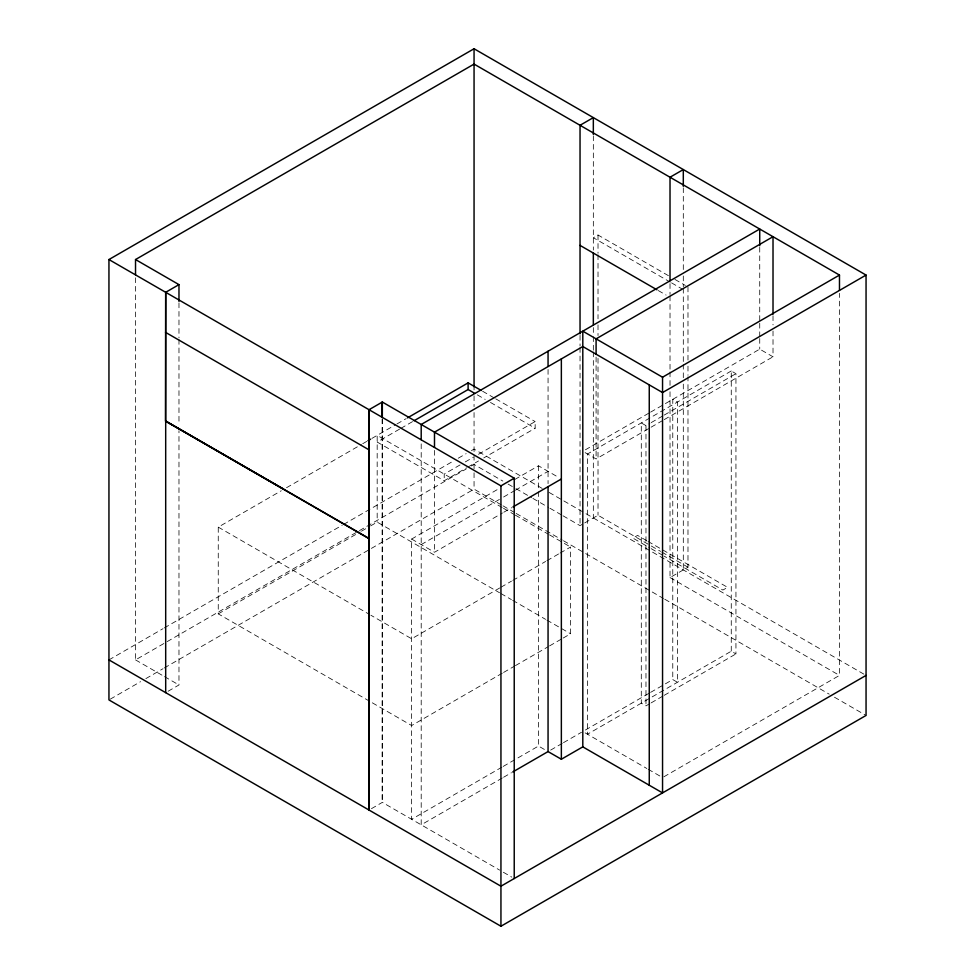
<?xml version="1.0" encoding="UTF-8"?>
<svg xmlns="http://www.w3.org/2000/svg" width="975" height="975" viewBox="0 0 975 975"><rect width="100%" height="100%" fill="white"/><g stroke="black" fill="none" stroke-linecap="round" stroke-linejoin="round"><path stroke-width="0.73" stroke-dasharray="4.88 3.66" d="M668.423 275.669L598.016 235.012L593.336 237.717L670.264 282.128M369.562 701.22L218.254 613.86L218.254 527.122L281.3 490.73M286.553 487.695L361.42 444.466M362.724 443.71L366.673 441.431M371.926 438.397L395.631 424.71M396.947 423.954L406.173 418.628M399.579 429.11L377.179 442.041L444.222 480.748L466.623 467.817M400.896 428.342L412.754 421.492M108.944 659.892L162.983 628.692M164.312 627.924L342.249 525.196M343.566 524.428L452.973 461.273M458.238 458.226L466.148 453.655M471.425 450.621L474.057 449.097L542.466 488.585M460.042 464.941L444.222 474.082L444.222 480.748M465.307 461.906L473.216 457.336M478.493 454.289L535.153 421.578L535.153 428.244L483.758 457.921M467.951 467.049L478.493 460.968M135.525 277.814L135.525 659.892L165.823 642.403M167.139 641.635L358.142 531.363M359.458 530.607L466.16 468.999M471.425 465.965L474.057 464.441L502.844 481.065M218.254 613.86L360.104 531.96M361.42 531.204L369.293 526.658M370.61 525.903L377.179 522.112L499.541 592.751M110.26 699.16L140.583 681.659M145.86 678.612L162.983 668.728M164.312 667.96L474.057 489.133L501.686 505.074M501.869 767.191L411.621 819.293L411.621 539.053L499.249 488.463M514.946 479.395L538.492 465.806L558.943 477.616M421.2 544.586L502.296 497.762M503.6 497.006L514.057 490.973M515.373 490.218L548.06 471.339M585.414 449.78L649.642 412.693M650.605 412.133L759.732 349.135L773.017 356.801L773.017 330.964M168.102 691.251L178.973 684.974L178.973 430.767M731.262 370.975L587.486 453.984L587.486 734.224L731.262 651.215L735.942 653.92L735.942 373.681L731.262 370.975L731.262 651.215M649.886 703.609L645.974 705.863L641.294 703.158L641.294 422.918L645.974 425.624L649.886 423.369M651.19 422.614L662.915 415.837M664.219 415.082L735.942 373.681M411.621 539.053L434.497 552.252L502.503 512.984M503.807 512.228L511.656 507.707M585.146 452.632L596.091 458.957L649.825 427.928M651.142 427.172L662.939 420.359M664.243 419.603L773.017 356.801M563.038 515.812L580.04 525.635L583.55 523.599M584.72 522.929L598.016 515.251L660.599 551.387M499.663 587.986L411.657 638.783L370.878 615.237M500.979 587.218L511.485 581.161M512.801 580.393L545.634 561.442M546.951 560.686L558.773 553.861M560.077 553.093L570.582 547.036L570.582 633.774L562.709 638.32M502.283 673.201L411.657 725.534L370.878 701.976M503.6 672.445L514.105 666.376M515.422 665.62L548.255 646.669M549.571 645.901L561.393 639.076M670.02 391.767L670.02 577.578L687.984 567.206L687.984 376.825M371.463 808.665L382.334 802.376L499.627 870.102M503.173 766.435L538.492 746.046L545.671 750.189M502.296 778.001L421.2 824.826L421.2 442.723M503.6 777.246L511.448 772.724M550.643 750.092L562.222 743.401M563.501 742.658L581.514 732.262M585.414 730.019L649.301 693.128M650.605 692.372L672.774 679.575L677.454 682.281L677.454 402.041L672.774 399.336L672.774 679.575M651.19 702.853L662.915 696.077M664.219 695.321L735.942 653.92M663.853 776.807L839.475 675.407L839.475 293.329M674.944 279.435L685.376 285.456M671.568 282.884L682 288.905M658.283 290.562L666.108 295.072M482.576 391.219L494.398 398.044M495.714 398.812L535.153 421.578M477.311 394.851L485.197 399.409M490.462 402.443L535.153 428.244M646.717 540.674L637.589 535.409L632.909 538.102L649.862 547.889M648.022 541.43L727.569 587.352L722.889 590.058L664.207 556.177M661.903 552.143L687.984 567.206M651.166 548.645L662.902 555.421M549.035 492.387L866.056 675.407M508.072 484.087L514.617 487.866M515.933 488.621L531.631 497.677M532.935 498.432L548.645 507.5M549.949 508.255L561.722 515.056M670.02 577.578L839.475 675.407M503.003 505.842L514.837 512.667M516.153 513.435L562.185 540.016M563.501 540.772L663.475 598.492M664.792 599.247L829.225 694.176M834.478 697.223L866.056 715.443M502.174 507.536L377.179 435.362L377.179 522.112M503.49 508.292L514.008 514.373M515.324 515.129L548.218 534.117M549.534 534.873L570.582 547.036M500.857 593.507L511.375 599.588M512.692 600.344L545.586 619.344M546.902 620.1L570.582 633.774M585.146 732.871L646.852 768.507M648.168 769.263L659.929 776.051M218.254 527.122L369.562 614.482M135.525 659.892L163.178 675.858M164.495 676.613L178.973 684.974M503.356 872.259L511.814 877.134M773.017 315.754L773.017 324.882M759.732 247.272L759.732 321.762M759.732 323.286L759.732 336.972M759.732 338.496L759.732 349.135M687.984 286.955L687.984 360.067M687.984 366.161L687.984 375.302M683.304 187.797L683.304 270.026M683.304 275.986L683.304 286.772M683.304 288.295L683.304 362.883M683.304 364.297L683.304 378.105M683.304 384.089L683.304 569.9M670.02 283.652L670.02 294.438M670.02 295.961L670.02 370.549M670.02 371.962L670.02 385.771M645.974 425.624L645.974 705.863M598.016 235.012L598.016 253.293M598.016 254.816L598.016 318.788M598.016 324.87L598.016 335.534M598.016 358.386L598.016 515.251M596.091 357.094L596.091 458.957M593.336 135.854L593.336 250.051M593.336 327.576L593.336 335.29M593.336 336.716L593.336 350.513M593.336 351.951L593.336 517.957M580.04 335.351L580.04 346.015M580.04 347.527L580.04 525.635M548.06 369.476L548.06 483.661M538.492 465.806L538.492 490.181M538.492 491.692L538.492 746.046M474.057 386.807L474.057 389.854M474.057 395.813L474.057 406.599M474.057 412.559L474.057 471.339M474.057 472.814L474.057 489.133M434.497 450.389L434.497 552.252M382.334 418.787L382.334 802.376M382.139 418.897L382.139 802.486M178.973 302.896L178.973 337.911M178.973 339.434L178.973 424.673"/><path stroke-width="1.46" d="M514.227 878.536L514.227 478.189L382.334 402.041L369.038 409.707L368.855 538.566L165.494 421.163L165.689 292.305L178.973 284.627L178.973 301.373M108.944 259.545L474.057 48.75L866.056 275.072L866.056 715.443L500.943 926.238L108.944 699.928L108.944 259.545L500.943 485.867L514.227 478.189M135.525 274.767L135.525 259.545L474.057 64.094L839.475 275.072L839.475 290.294M283.688 489.17L165.689 421.054L369.038 538.456M367.989 440.676L370.61 439.164M407.489 417.873L468.11 382.87L481.26 390.463M414.082 420.737L468.11 389.537L474.679 393.339M662.549 377.215L662.549 792.907L582.806 746.862L582.806 331.183L662.549 377.215L839.475 275.072M866.056 275.072L662.549 392.559L582.806 346.527L434.497 432.157L434.497 447.354M512.96 506.951L561.356 479.005M512.753 771.968L548.06 751.579L561.356 759.245L582.806 746.862M866.056 675.407L500.943 886.202L108.944 659.892M580.04 245.395L656.979 289.807M135.525 259.545L178.973 284.627M165.494 332.329L368.855 449.743M773.017 314.242L773.017 236.706L596.091 338.849L596.091 354.059M759.732 245.749L759.732 229.027L421.2 424.478L421.2 439.676M683.304 186.298L683.304 169.565L670.02 177.231L670.02 280.739M649.253 384.893L649.253 785.228M593.336 134.355L593.336 117.609L580.04 125.287L580.04 333.828M593.336 252.952L593.336 324.638M561.356 358.91L561.356 759.245M548.06 351.232L548.06 366.454M548.06 486.562L548.06 751.579M500.943 485.867L500.943 926.238M474.057 48.75L474.057 386.807M468.11 382.87L468.11 389.537M382.334 402.041L382.334 417.263M382.139 402.151L382.139 417.373M369.232 409.597L369.038 810.054L369.038 409.707M165.689 292.305L165.689 692.652"/></g></svg>
